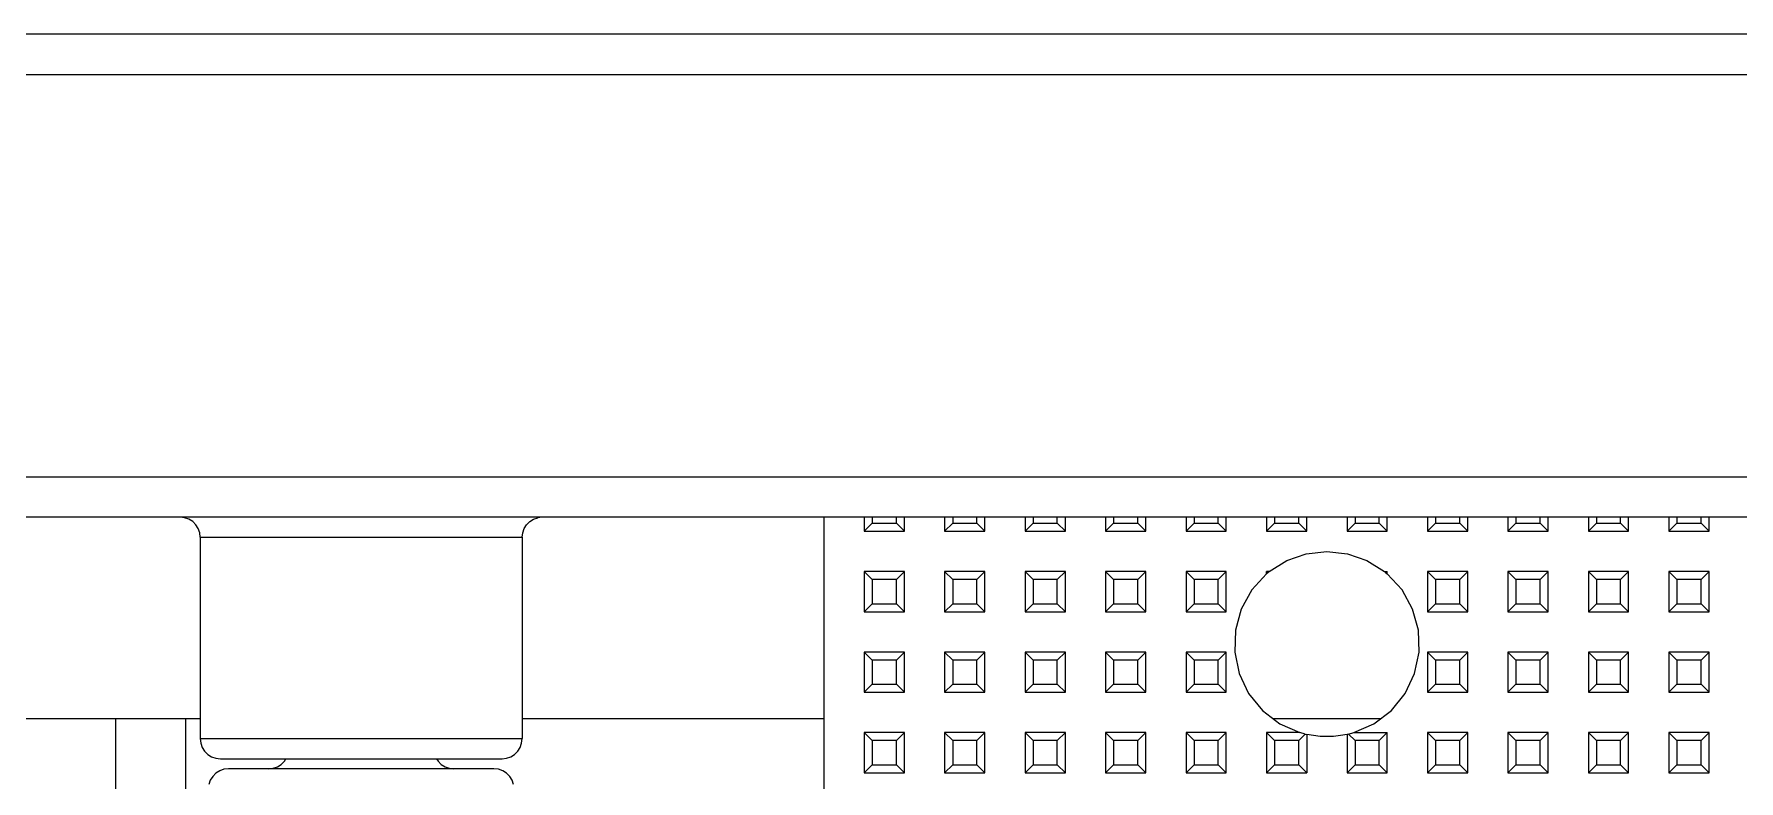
# Model space of a CAD drawing. Header units: millimetres. Extents: x 0 to 149, y 0 to 235.
# Drawn here: x 42.37 to 84.74, y 46.1 to 64.65 of the extents above; entities that cross this region are included whole.
import ezdxf

# ---------------------------------------------------------------- set-up
doc = ezdxf.new("R2010")
doc.units = ezdxf.units.MM

# ---------------------------------------------------------------- blocks, each defined once
blk = doc.blocks.new('CHINT_eff9f46a43ee547783ba41a7551f6a23_FACE_0')
at = {"color": 7, "linetype": 'CONTINUOUS', "true_color": 0x40d9ff}
for p, q in [((63, 52.65), (63, 52.3)), ((63.2, 52.65), (63.2, 52.5)), ((63.8, 52.5), (63.8, 52.65)), ((64, 52.3), (64, 52.65)), ((65, 52.65), (65, 52.3)), ((65.2, 52.65), (65.2, 52.5)), ((65.8, 52.5), (65.8, 52.65)), ((66, 52.3), (66, 52.65)), ((67, 52.65), (67, 52.3)), ((67.2, 52.65), (67.2, 52.5)), ((67.8, 52.5), (67.8, 52.65)), ((68, 52.3), (68, 52.65)), ((69, 52.65), (69, 52.3)), ((69.2, 52.65), (69.2, 52.5)), ((69.8, 52.5), (69.8, 52.65)), ((70, 52.3), (70, 52.65)), ((71, 52.65), (71, 52.3)), ((71.2, 52.65), (71.2, 52.5)), ((71.8, 52.5), (71.8, 52.65)), ((72, 52.3), (72, 52.65)), ((73, 52.65), (73, 52.3)), ((73.2, 52.65), (73.2, 52.5)), ((73.8, 52.5), (73.8, 52.65)), ((74, 52.3), (74, 52.65)), ((75, 52.65), (75, 52.3)), ((75.2, 52.65), (75.2, 52.5)), ((75.8, 52.5), (75.8, 52.65)), ((76, 52.3), (76, 52.65)), ((77, 52.65), (77, 52.3)), ((77.2, 52.65), (77.2, 52.5)), ((77.8, 52.5), (77.8, 52.65)), ((78, 52.3), (78, 52.65)), ((79, 52.65), (79, 52.3)), ((79.2, 52.65), (79.2, 52.5)), ((79.8, 52.5), (79.8, 52.65)), ((80, 52.3), (80, 52.65)), ((81, 52.65), (81, 52.3)), ((81.2, 52.65), (81.2, 52.5)), ((81.8, 52.5), (81.8, 52.65)), ((82, 52.3), (82, 52.65)), ((83, 52.65), (83, 52.3)), ((83.2, 52.65), (83.2, 52.5)), ((83.8, 52.5), (83.8, 52.65)), ((84, 52.3), (84, 52.65)), ((46.5, 52.15), (46.5, 47.15)), ((54.5, 52.15), (54.5, 47.15)), ((63.2, 52.5), (63, 52.3)), ((63, 52.3), (64, 52.3)), ((63.2, 52.5), (63.8, 52.5)), ((63.8, 52.5), (64, 52.3)), ((65.2, 52.5), (65, 52.3)), ((65, 52.3), (66, 52.3)), ((65.2, 52.5), (65.8, 52.5)), ((65.8, 52.5), (66, 52.3)), ((67.2, 52.5), (67, 52.3)), ((67, 52.3), (68, 52.3)), ((67.2, 52.5), (67.8, 52.5)), ((67.8, 52.5), (68, 52.3)), ((69.2, 52.5), (69, 52.3)), ((69, 52.3), (70, 52.3)), ((69.2, 52.5), (69.8, 52.5)), ((69.8, 52.5), (70, 52.3)), ((71.2, 52.5), (71, 52.3)), ((71, 52.3), (72, 52.3)), ((71.2, 52.5), (71.8, 52.5)), ((71.8, 52.5), (72, 52.3)), ((73.2, 52.5), (73, 52.3)), ((73, 52.3), (74, 52.3)), ((73.2, 52.5), (73.8, 52.5)), ((73.8, 52.5), (74, 52.3)), ((75.2, 52.5), (75, 52.3)), ((75, 52.3), (76, 52.3)), ((75.2, 52.5), (75.8, 52.5)), ((75.8, 52.5), (76, 52.3)), ((77.2, 52.5), (77, 52.3)), ((77, 52.3), (78, 52.3)), ((77.2, 52.5), (77.8, 52.5)), ((77.8, 52.5), (78, 52.3)), ((79.2, 52.5), (79, 52.3)), ((79, 52.3), (80, 52.3)), ((79.2, 52.5), (79.8, 52.5)), ((79.8, 52.5), (80, 52.3)), ((81.2, 52.5), (81, 52.3)), ((81, 52.3), (82, 52.3)), ((81.2, 52.5), (81.8, 52.5)), ((81.8, 52.5), (82, 52.3)), ((83.2, 52.5), (83, 52.3)), ((83, 52.3), (84, 52.3)), ((83.2, 52.5), (83.8, 52.5)), ((83.8, 52.5), (84, 52.3)), ((63.2, 51.1), (63, 51.3)), ((63, 51.3), (63, 50.3)), ((64, 51.3), (63, 51.3)), ((63.8, 51.1), (64, 51.3)), ((64, 50.3), (64, 51.3)), ((65.2, 51.1), (65, 51.3)), ((65, 51.3), (65, 50.3)), ((66, 51.3), (65, 51.3)), ((65.8, 51.1), (66, 51.3)), ((66, 50.3), (66, 51.3)), ((67.2, 51.1), (67, 51.3)), ((67, 51.3), (67, 50.3)), ((68, 51.3), (67, 51.3)), ((67.8, 51.1), (68, 51.3)), ((68, 50.3), (68, 51.3)), ((69.2, 51.1), (69, 51.3)), ((69, 51.3), (69, 50.3)), ((70, 51.3), (69, 51.3)), ((69.8, 51.1), (70, 51.3)), ((70, 50.3), (70, 51.3)), ((71.2, 51.1), (71, 51.3)), ((71, 51.3), (71, 50.3)), ((72, 51.3), (71, 51.3)), ((71.8, 51.1), (72, 51.3)), ((72, 50.3), (72, 51.3)), ((73.031, 51.269), (73, 51.3)), ((75.969, 51.269), (76, 51.3)), ((77.2, 51.1), (77, 51.3)), ((77, 51.3), (77, 50.3)), ((78, 51.3), (77, 51.3)), ((77.8, 51.1), (78, 51.3)), ((78, 50.3), (78, 51.3)), ((79.2, 51.1), (79, 51.3)), ((79, 51.3), (79, 50.3)), ((80, 51.3), (79, 51.3)), ((79.8, 51.1), (80, 51.3)), ((80, 50.3), (80, 51.3)), ((81.2, 51.1), (81, 51.3)), ((81, 51.3), (81, 50.3)), ((82, 51.3), (81, 51.3)), ((81.8, 51.1), (82, 51.3)), ((82, 50.3), (82, 51.3)), ((83.2, 51.1), (83, 51.3)), ((83, 51.3), (83, 50.3)), ((84, 51.3), (83, 51.3)), ((83.8, 51.1), (84, 51.3)), ((84, 50.3), (84, 51.3)), ((63.2, 51.1), (63.2, 50.5)), ((63.8, 51.1), (63.2, 51.1)), ((63.8, 50.5), (63.8, 51.1)), ((65.8, 51.1), (65.2, 51.1)), ((65.2, 51.1), (65.2, 50.5)), ((65.8, 50.5), (65.8, 51.1)), ((67.8, 51.1), (67.2, 51.1)), ((67.2, 51.1), (67.2, 50.5)), ((67.8, 50.5), (67.8, 51.1)), ((69.8, 51.1), (69.2, 51.1)), ((69.2, 51.1), (69.2, 50.5)), ((69.8, 50.5), (69.8, 51.1)), ((71.8, 51.1), (71.2, 51.1)), ((71.2, 51.1), (71.2, 50.5)), ((71.8, 50.5), (71.8, 51.1)), ((77.8, 51.1), (77.2, 51.1)), ((77.2, 51.1), (77.2, 50.5)), ((77.8, 50.5), (77.8, 51.1)), ((79.8, 51.1), (79.2, 51.1)), ((79.2, 51.1), (79.2, 50.5)), ((79.8, 50.5), (79.8, 51.1)), ((81.8, 51.1), (81.2, 51.1)), ((81.2, 51.1), (81.2, 50.5)), ((81.8, 50.5), (81.8, 51.1)), ((83.8, 51.1), (83.2, 51.1)), ((83.2, 51.1), (83.2, 50.5)), ((83.8, 50.5), (83.8, 51.1)), ((63.2, 50.5), (63, 50.3)), ((63.2, 50.5), (63.8, 50.5)), ((63.8, 50.5), (64, 50.3)), ((65.2, 50.5), (65, 50.3)), ((65.2, 50.5), (65.8, 50.5)), ((65.8, 50.5), (66, 50.3)), ((67.2, 50.5), (67, 50.3)), ((67.2, 50.5), (67.8, 50.5)), ((67.8, 50.5), (68, 50.3)), ((69.2, 50.5), (69, 50.3)), ((69.2, 50.5), (69.8, 50.5)), ((69.8, 50.5), (70, 50.3)), ((71.2, 50.5), (71, 50.3)), ((71.2, 50.5), (71.8, 50.5)), ((71.8, 50.5), (72, 50.3)), ((77.2, 50.5), (77, 50.3)), ((77.2, 50.5), (77.8, 50.5)), ((77.8, 50.5), (78, 50.3)), ((79.2, 50.5), (79, 50.3)), ((79.2, 50.5), (79.8, 50.5)), ((79.8, 50.5), (80, 50.3)), ((81.2, 50.5), (81, 50.3)), ((81.2, 50.5), (81.8, 50.5)), ((81.8, 50.5), (82, 50.3)), ((83.2, 50.5), (83, 50.3)), ((83.2, 50.5), (83.8, 50.5)), ((83.8, 50.5), (84, 50.3)), ((63, 50.3), (64, 50.3)), ((65, 50.3), (66, 50.3)), ((67, 50.3), (68, 50.3)), ((69, 50.3), (70, 50.3)), ((71, 50.3), (72, 50.3)), ((77, 50.3), (78, 50.3)), ((79, 50.3), (80, 50.3)), ((81, 50.3), (82, 50.3)), ((83, 50.3), (84, 50.3)), ((63.2, 49.1), (63, 49.3)), ((63, 49.3), (63, 48.3)), ((64, 49.3), (63, 49.3)), ((63.8, 49.1), (64, 49.3)), ((64, 48.3), (64, 49.3)), ((65.2, 49.1), (65, 49.3)), ((65, 49.3), (65, 48.3)), ((66, 49.3), (65, 49.3)), ((65.8, 49.1), (66, 49.3)), ((66, 48.3), (66, 49.3)), ((67.2, 49.1), (67, 49.3)), ((67, 49.3), (67, 48.3)), ((68, 49.3), (67, 49.3)), ((67.8, 49.1), (68, 49.3)), ((68, 48.3), (68, 49.3)), ((69.2, 49.1), (69, 49.3)), ((69, 49.3), (69, 48.3)), ((70, 49.3), (69, 49.3)), ((69.8, 49.1), (70, 49.3)), ((70, 48.3), (70, 49.3)), ((71.2, 49.1), (71, 49.3)), ((71, 49.3), (71, 48.3)), ((72, 49.3), (71, 49.3)), ((71.8, 49.1), (72, 49.3)), ((72, 48.3), (72, 49.3)), ((77.2, 49.1), (77, 49.3)), ((77, 49.3), (77, 48.3)), ((78, 49.3), (77, 49.3)), ((77.8, 49.1), (78, 49.3)), ((78, 48.3), (78, 49.3)), ((79.2, 49.1), (79, 49.3)), ((79, 49.3), (79, 48.3)), ((80, 49.3), (79, 49.3)), ((79.8, 49.1), (80, 49.3)), ((80, 48.3), (80, 49.3)), ((81.2, 49.1), (81, 49.3)), ((81, 49.3), (81, 48.3)), ((82, 49.3), (81, 49.3)), ((81.8, 49.1), (82, 49.3)), ((82, 48.3), (82, 49.3)), ((83.2, 49.1), (83, 49.3)), ((83, 49.3), (83, 48.3)), ((84, 49.3), (83, 49.3)), ((83.8, 49.1), (84, 49.3)), ((84, 48.3), (84, 49.3)), ((63.2, 49.1), (63.2, 48.5)), ((63.8, 49.1), (63.2, 49.1)), ((63.8, 48.5), (63.8, 49.1)), ((65.8, 49.1), (65.2, 49.1)), ((65.2, 49.1), (65.2, 48.5)), ((65.8, 48.5), (65.8, 49.1)), ((67.8, 49.1), (67.2, 49.1)), ((67.2, 49.1), (67.2, 48.5)), ((67.8, 48.5), (67.8, 49.1)), ((69.8, 49.1), (69.2, 49.1)), ((69.2, 49.1), (69.2, 48.5)), ((69.8, 48.5), (69.8, 49.1)), ((71.8, 49.1), (71.2, 49.1)), ((71.2, 49.1), (71.2, 48.5)), ((71.8, 48.5), (71.8, 49.1)), ((77.8, 49.1), (77.2, 49.1)), ((77.2, 49.1), (77.2, 48.5)), ((77.8, 48.5), (77.8, 49.1)), ((79.8, 49.1), (79.2, 49.1)), ((79.2, 49.1), (79.2, 48.5)), ((79.8, 48.5), (79.8, 49.1)), ((81.8, 49.1), (81.2, 49.1)), ((81.2, 49.1), (81.2, 48.5)), ((81.8, 48.5), (81.8, 49.1)), ((83.8, 49.1), (83.2, 49.1)), ((83.2, 49.1), (83.2, 48.5)), ((83.8, 48.5), (83.8, 49.1)), ((63.2, 48.5), (63, 48.3)), ((63.2, 48.5), (63.8, 48.5)), ((63.8, 48.5), (64, 48.3)), ((65.2, 48.5), (65, 48.3)), ((65.2, 48.5), (65.8, 48.5)), ((65.8, 48.5), (66, 48.3)), ((67.2, 48.5), (67, 48.3)), ((67.2, 48.5), (67.8, 48.5)), ((67.8, 48.5), (68, 48.3)), ((69.2, 48.5), (69, 48.3)), ((69.2, 48.5), (69.8, 48.5)), ((69.8, 48.5), (70, 48.3)), ((71.2, 48.5), (71, 48.3)), ((71.2, 48.5), (71.8, 48.5)), ((71.8, 48.5), (72, 48.3)), ((77.2, 48.5), (77, 48.3)), ((77.2, 48.5), (77.8, 48.5)), ((77.8, 48.5), (78, 48.3)), ((79.2, 48.5), (79, 48.3)), ((79.2, 48.5), (79.8, 48.5)), ((79.8, 48.5), (80, 48.3)), ((81.2, 48.5), (81, 48.3)), ((81.2, 48.5), (81.8, 48.5)), ((81.8, 48.5), (82, 48.3)), ((83.2, 48.5), (83, 48.3)), ((83.2, 48.5), (83.8, 48.5)), ((83.8, 48.5), (84, 48.3)), ((63, 48.3), (64, 48.3)), ((65, 48.3), (66, 48.3)), ((67, 48.3), (68, 48.3)), ((69, 48.3), (70, 48.3)), ((71, 48.3), (72, 48.3)), ((77, 48.3), (78, 48.3)), ((79, 48.3), (80, 48.3)), ((81, 48.3), (82, 48.3)), ((83, 48.3), (84, 48.3)), ((39, 47.65), (46.5, 47.65)), ((54.5, 47.65), (62, 47.65)), ((73.16, 47.65), (75.84, 47.65)), ((63.2, 47.1), (63, 47.3)), ((63, 47.3), (63, 46.3)), ((64, 47.3), (63, 47.3)), ((63.2, 47.1), (63.2, 46.5)), ((63.8, 47.1), (63.2, 47.1)), ((63.8, 47.1), (64, 47.3)), ((63.8, 46.5), (63.8, 47.1)), ((64, 46.3), (64, 47.3)), ((65.2, 47.1), (65, 47.3)), ((65, 47.3), (65, 46.3)), ((66, 47.3), (65, 47.3)), ((65.8, 47.1), (65.2, 47.1)), ((65.2, 47.1), (65.2, 46.5)), ((65.8, 47.1), (66, 47.3)), ((65.8, 46.5), (65.8, 47.1)), ((66, 46.3), (66, 47.3)), ((67.2, 47.1), (67, 47.3)), ((67, 47.3), (67, 46.3)), ((68, 47.3), (67, 47.3)), ((67.8, 47.1), (67.2, 47.1)), ((67.2, 47.1), (67.2, 46.5)), ((67.8, 47.1), (68, 47.3)), ((67.8, 46.5), (67.8, 47.1)), ((68, 46.3), (68, 47.3)), ((69.2, 47.1), (69, 47.3)), ((69, 47.3), (69, 46.3)), ((70, 47.3), (69, 47.3)), ((69.8, 47.1), (69.2, 47.1)), ((69.2, 47.1), (69.2, 46.5)), ((69.8, 47.1), (70, 47.3)), ((69.8, 46.5), (69.8, 47.1)), ((70, 46.3), (70, 47.3)), ((71.2, 47.1), (71, 47.3)), ((71, 47.3), (71, 46.3)), ((72, 47.3), (71, 47.3)), ((71.8, 47.1), (71.2, 47.1)), ((71.2, 47.1), (71.2, 46.5)), ((71.8, 47.1), (72, 47.3)), ((71.8, 46.5), (71.8, 47.1)), ((72, 46.3), (72, 47.3)), ((73.2, 47.1), (73, 47.3)), ((73, 47.3), (73, 46.3)), ((73.8, 47.1), (73.2, 47.1)), ((73.2, 47.1), (73.2, 46.5)), ((73.8, 47.1), (73.963, 47.263)), ((73.8, 46.5), (73.8, 47.1)), ((75.2, 47.1), (75.037, 47.263)), ((75.2, 47.1), (75.2, 46.5)), ((75.8, 47.1), (75.2, 47.1)), ((75.8, 47.1), (76, 47.3)), ((75.8, 46.5), (75.8, 47.1)), ((76, 46.3), (76, 47.3)), ((77.2, 47.1), (77, 47.3)), ((77, 47.3), (77, 46.3)), ((78, 47.3), (77, 47.3)), ((77.8, 47.1), (77.2, 47.1)), ((77.2, 47.1), (77.2, 46.5)), ((77.8, 47.1), (78, 47.3)), ((77.8, 46.5), (77.8, 47.1)), ((78, 46.3), (78, 47.3)), ((79.2, 47.1), (79, 47.3)), ((79, 47.3), (79, 46.3)), ((80, 47.3), (79, 47.3)), ((79.8, 47.1), (79.2, 47.1)), ((79.2, 47.1), (79.2, 46.5)), ((79.8, 47.1), (80, 47.3)), ((79.8, 46.5), (79.8, 47.1)), ((80, 46.3), (80, 47.3)), ((81.2, 47.1), (81, 47.3)), ((81, 47.3), (81, 46.3)), ((82, 47.3), (81, 47.3)), ((81.8, 47.1), (81.2, 47.1)), ((81.2, 47.1), (81.2, 46.5)), ((81.8, 47.1), (82, 47.3)), ((81.8, 46.5), (81.8, 47.1)), ((82, 46.3), (82, 47.3)), ((83.2, 47.1), (83, 47.3)), ((83, 47.3), (83, 46.3)), ((84, 47.3), (83, 47.3)), ((83.8, 47.1), (83.2, 47.1)), ((83.2, 47.1), (83.2, 46.5)), ((83.8, 47.1), (84, 47.3)), ((83.8, 46.5), (83.8, 47.1)), ((84, 46.3), (84, 47.3)), ((47.088, 46.65), (47.764, 46.65)), ((53.236, 46.65), (53.912, 46.65)), ((63.2, 46.5), (63, 46.3)), ((63, 46.3), (64, 46.3)), ((63.2, 46.5), (63.8, 46.5)), ((63.8, 46.5), (64, 46.3)), ((65.2, 46.5), (65, 46.3)), ((65, 46.3), (66, 46.3)), ((65.2, 46.5), (65.8, 46.5)), ((65.8, 46.5), (66, 46.3)), ((67.2, 46.5), (67, 46.3)), ((67, 46.3), (68, 46.3)), ((67.2, 46.5), (67.8, 46.5)), ((67.8, 46.5), (68, 46.3)), ((69.2, 46.5), (69, 46.3)), ((69, 46.3), (70, 46.3)), ((69.2, 46.5), (69.8, 46.5)), ((69.8, 46.5), (70, 46.3)), ((71.2, 46.5), (71, 46.3)), ((71, 46.3), (72, 46.3)), ((71.2, 46.5), (71.8, 46.5)), ((71.8, 46.5), (72, 46.3)), ((73.2, 46.5), (73, 46.3)), ((73, 46.3), (74, 46.3)), ((73.2, 46.5), (73.8, 46.5)), ((73.8, 46.5), (74, 46.3)), ((75.2, 46.5), (75, 46.3)), ((75, 46.3), (76, 46.3)), ((75.2, 46.5), (75.8, 46.5)), ((75.8, 46.5), (76, 46.3)), ((77.2, 46.5), (77, 46.3)), ((77, 46.3), (78, 46.3)), ((77.2, 46.5), (77.8, 46.5)), ((77.8, 46.5), (78, 46.3)), ((79.2, 46.5), (79, 46.3)), ((79, 46.3), (80, 46.3)), ((79.2, 46.5), (79.8, 46.5)), ((79.8, 46.5), (80, 46.3)), ((81.2, 46.5), (81, 46.3)), ((81, 46.3), (82, 46.3)), ((81.2, 46.5), (81.8, 46.5)), ((81.8, 46.5), (82, 46.3)), ((83.2, 46.5), (83, 46.3)), ((83, 46.3), (84, 46.3)), ((83.2, 46.5), (83.8, 46.5)), ((83.8, 46.5), (84, 46.3))]:
    blk.add_line(p, q, dxfattribs=at)
for points in [[(15, 63.65), (134, 63.65), (134, 64.65), (15, 64.65), (15, 63.65)], [(134, 52.65), (15, 52.65), (15, 53.65), (134, 53.65), (134, 52.65)], [(46.5, 52.15), (46.487, 52.261), (46.45, 52.367), (46.391, 52.462), (46.312, 52.541), (46.217, 52.6), (46.111, 52.637), (46, 52.65)], [(54.5, 52.15), (54.513, 52.261), (54.55, 52.367), (54.609, 52.462), (54.688, 52.541), (54.783, 52.6), (54.889, 52.637)], [(55, 52.65), (54.889, 52.637), (54.902, 52.65)], [(62, 52.65), (62, 24.3), (63, 23.3)], [(46.5, 52.15), (46.587, 52.15), (46.846, 52.15), (47.264, 52.15), (47.823, 52.15), (48.5, 52.15), (49.264, 52.15), (50.082, 52.15), (50.918, 52.15), (51.736, 52.15), (52.5, 52.15), (53.177, 52.15), (53.736, 52.15), (54.154, 52.15), (54.413, 52.15), (54.5, 52.15)], [(73.068, 51.3), (73.504, 51.573), (73.989, 51.743), (74.5, 51.8), (75.011, 51.743), (75.496, 51.573), (75.932, 51.3)], [(73.031, 51.269), (73, 51.244), (73, 51.3)], [(73.031, 51.269), (73.068, 51.3), (73, 51.3)], [(75.969, 51.269), (75.932, 51.3), (76, 51.3)], [(75.969, 51.269), (76, 51.244), (76, 51.3)], [(73, 51.244), (72.632, 50.842), (72.369, 50.366), (72.225, 49.841), (72.209, 49.296), (72.321, 48.764), (72.555, 48.272), (72.898, 47.85), (73.331, 47.519), (73.829, 47.3)], [(75.171, 47.3), (75.669, 47.519), (76.102, 47.85), (76.445, 48.272), (76.679, 48.764), (76.791, 49.296), (76.775, 49.841), (76.631, 50.366), (76.368, 50.842), (76, 51.244)], [(46.132, 47.65), (46.132, 40.284), (44.4, 41.15), (44.4, 47.65)], [(46.5, 47.15), (46.513, 47.039), (46.55, 46.933), (46.609, 46.838), (46.688, 46.759), (46.783, 46.7), (46.889, 46.663), (47, 46.65), (47.088, 46.65)], [(46.5, 47.15), (46.587, 47.15), (46.846, 47.15), (47.264, 47.15), (47.823, 47.15), (48.5, 47.15), (49.264, 47.15), (50.082, 47.15), (50.918, 47.15), (51.736, 47.15), (52.5, 47.15), (53.177, 47.15), (53.736, 47.15), (54.154, 47.15), (54.413, 47.15), (54.5, 47.15)], [(53.912, 46.65), (54, 46.65), (54.111, 46.663), (54.217, 46.7), (54.312, 46.759), (54.391, 46.838), (54.45, 46.933), (54.487, 47.039), (54.5, 47.15)], [(73.963, 47.263), (73.829, 47.3), (73, 47.3)], [(73.963, 47.263), (74, 47.255), (74, 46.3)], [(75, 47.255), (74.835, 47.225), (74.668, 47.206), (74.5, 47.2), (74.332, 47.206), (74.165, 47.225), (74, 47.255)], [(75.037, 47.263), (75, 47.255), (75, 46.3)], [(75.037, 47.263), (75.171, 47.3), (76, 47.3)], [(47.088, 46.65), (47.347, 46.65), (47.764, 46.65)], [(47.764, 46.65), (48.318, 46.65), (48.981, 46.65), (49.721, 46.65), (50.5, 46.65), (51.279, 46.65), (52.019, 46.65), (52.682, 46.65), (53.236, 46.65)], [(48.2, 46.4), (48.311, 46.413), (48.417, 46.45), (48.512, 46.509), (48.591, 46.588), (48.63, 46.65)], [(52.37, 46.65), (52.409, 46.588), (52.488, 46.509), (52.583, 46.45), (52.689, 46.413), (52.8, 46.4)], [(53.236, 46.65), (53.653, 46.65), (53.912, 46.65)], [(54.287, 46.011), (54.25, 46.117), (54.191, 46.212), (54.112, 46.291), (54.017, 46.35), (53.911, 46.387), (53.8, 46.4), (53.717, 46.4), (53.473, 46.4), (53.08, 46.4), (52.558, 46.4), (51.932, 46.4), (51.234, 46.4), (50.5, 46.4), (49.766, 46.4), (49.068, 46.4), (48.442, 46.4), (47.92, 46.4), (47.527, 46.4), (47.283, 46.4), (47.2, 46.4), (47.089, 46.387), (46.983, 46.35), (46.888, 46.291), (46.809, 46.212), (46.75, 46.117), (46.713, 46.011)]]:
    blk.add_lwpolyline(points, dxfattribs=at)
blk = doc.blocks.new('CHINT_eff9f46a43ee547783ba41a7551f6a23')
at = {"true_color": 0x40d9ff}
blk.add_blockref('CHINT_eff9f46a43ee547783ba41a7551f6a23_FACE_0', (0, 0), dxfattribs=at)

msp = doc.modelspace()

# ---------------------------------------------------------------- block references
at = {"true_color": 0x40d9ff}
msp.add_blockref('CHINT_eff9f46a43ee547783ba41a7551f6a23', (0, 0), dxfattribs=at)

doc.saveas('drawing.dxf')
